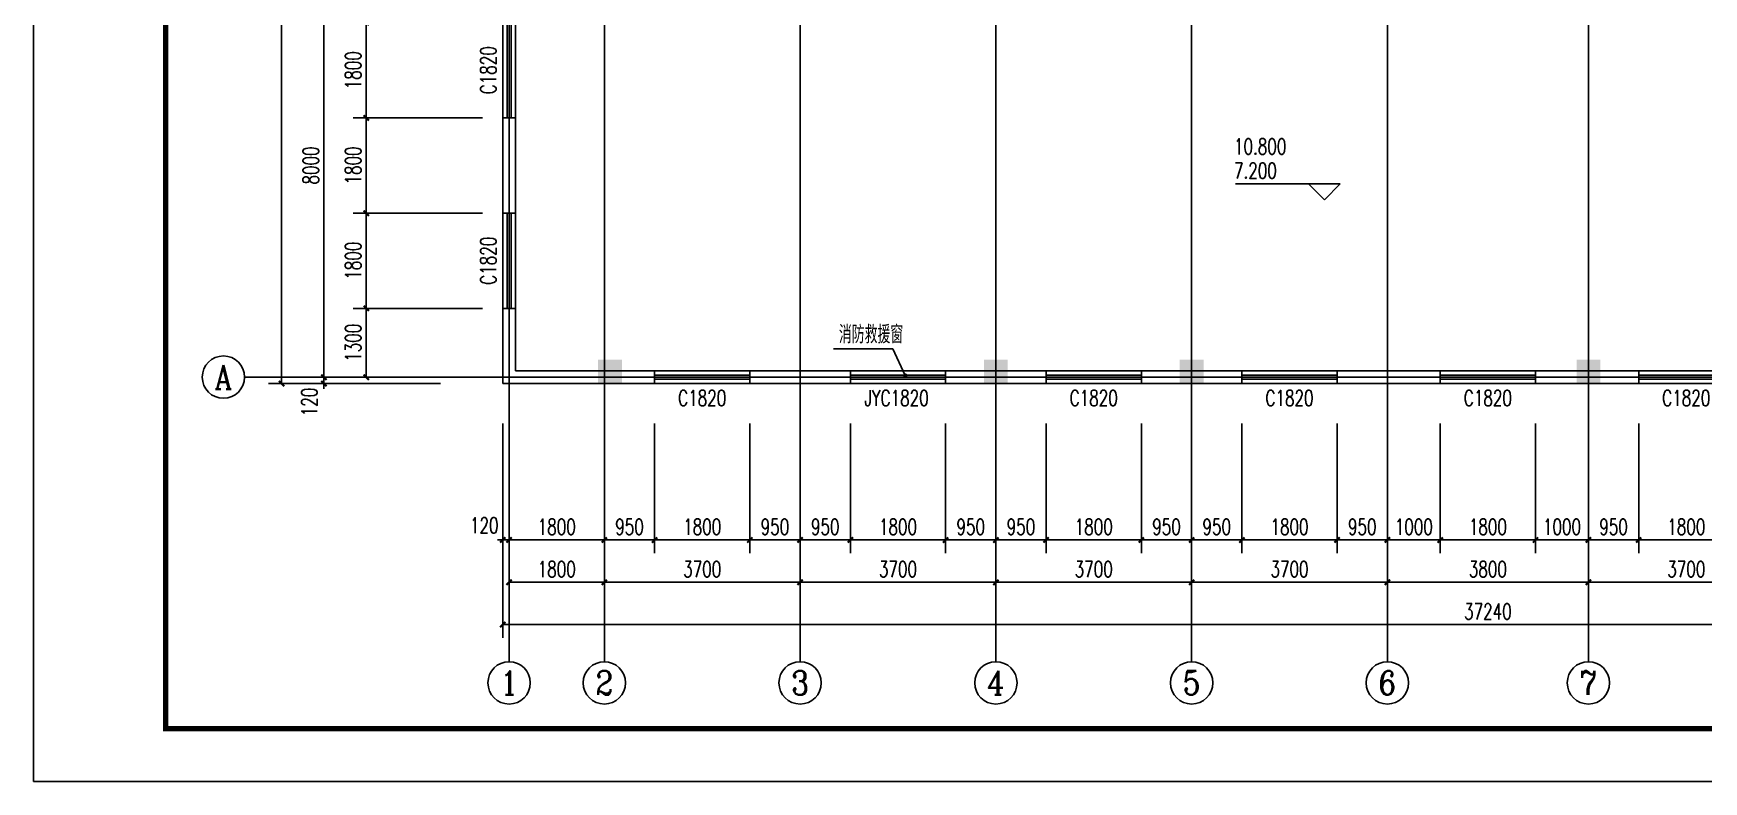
# Model space of a CAD drawing. Extents: x -522490 to 417652, y 450811 to 1108047.
# Drawn here: x 343352 to 374921, y 777246 to 791386 of the extents above; entities that cross this region are included whole.
import ezdxf
from ezdxf.enums import TextEntityAlignment as Align

# ---------------------------------------------------------------- set-up
doc = ezdxf.new("R2010")
doc.units = 0
doc.header["$LTSCALE"] = 1000
doc.header["$MEASUREMENT"] = 0
for name, color, linetype in [('AXIS', 3, 'Continuous'), ('AXIS_TEXT', 7, 'Continuous'), ('COLU_HATCH', 2, 'Continuous'), ('DIM_ELEV', 3, 'Continuous'), ('DIM_LEAD', 3, 'Continuous'), ('DOTE', 1, 'Continuous'), ('PUB_TEXT', 7, 'Continuous'), ('PUB_TITLE', 4, 'Continuous'), ('WALL', 9, 'Continuous'), ('WINDOW', 4, 'Continuous'), ('WINDOW_TEXT', 7, 'Continuous')]:
    doc.layers.add(name, color=color, linetype=linetype)
doc.styles.add('_TCH_AXIS', font='COMPLEX', dxfattribs={"bigfont": 'GBCBIG'})
doc.styles.add('_TCH_DIM', font='SIMPLEX', dxfattribs={"bigfont": 'GBCBIG'})
doc.styles.add('_TCH_DIM_T3', font='SIMPLEX', dxfattribs={"width": 0.705882, "bigfont": 'GBCBIG'})
doc.styles.add('_TCH_WINDOW', font='SIMPLEX', dxfattribs={"bigfont": 'GBCBIG'})
doc.styles.add('COMPLEX', font='COMPLEX')
doc.dimstyles.new('_TCH_ARCH&&100', dxfattribs={"dimtxt": 297.5, "dimasz": 100, "dimexe": 250, "dimexo": 300, "dimgap": 100, "dimtad": 1, "dimdec": 0, "dimzin": 0, "dimdsep": 46, "dimtxsty": '_TCH_DIM_T3', "dimblk": 'ARCHTICK', "dimcen": 0.09, "dimclrt": 7, "dimazin": 2, "dimtfac": 1, "dimtdec": 0, "dimtix": 1, "dimtmove": 2, "dimatfit": 3, "dimfxl": 0, "dimtolj": 1, "dimtzin": 0, "dimarcsym": 0})

# ---------------------------------------------------------------- blocks, each defined once
blk = doc.blocks.new('zhu11')
at = {"layer": 'COLU_HATCH'}
for points in [[(232151, 788918), (232151, 789368), (231701, 789368), (231701, 788918)], [(239446, 788918), (239446, 789368), (238996, 789368), (238996, 788918)], [(243146, 788918), (243146, 789368), (242696, 789368), (242696, 788918)], [(250646, 788918), (250646, 789368), (250196, 789368), (250196, 788918)]]:
    blk.add_hatch(color=256, dxfattribs=at).paths.add_polyline_path(points)
blk = doc.blocks.new('_ArchTick')
at = {"color": 0, "linetype": 'ByBlock', "const_width": 0.4}
blk.add_lwpolyline([(-0.5, -0.5), (0.5, 0.5)], dxfattribs=at)
blk = doc.blocks.new('*D405')
at = {"layer": 'AXIS', "color": 0, "lineweight": -2}
for p, q in [((351844, 786189), (349394, 786189)), ((349644, 784889), (349644, 786189)), ((351844, 784889), (349394, 784889))]:
    blk.add_line(p, q, dxfattribs=at)
at = {"layer": 'Defpoints', "color": 0}
for p in [(349644, 786189), (352144, 786189), (352144, 784889)]:
    blk.add_point(p, dxfattribs=at)
at = {"layer": 'AXIS', "color": 0, "lineweight": -2, "xscale": 100, "yscale": 100, "zscale": 100}
for p, rotation in [((349644, 786189), 90), ((349644, 784889), 270)]:
    blk.add_blockref('_ArchTick', p, dxfattribs=dict(at, rotation=rotation))
at = {"layer": 'AXIS', "color": 7, "insert": (349396, 785539), "char_height": 297.5, "attachment_point": 5, "rotation": 90, "style": '_TCH_DIM_T3'}
blk.add_mtext('\\A1;1300', dxfattribs=at)
blk = doc.blocks.new('*D406')
at = {"layer": 'AXIS', "color": 0, "lineweight": -2}
for p, q in [((351844, 787989), (349394, 787989)), ((349644, 786189), (349644, 787989)), ((351844, 786189), (349394, 786189))]:
    blk.add_line(p, q, dxfattribs=at)
at = {"layer": 'Defpoints', "color": 0}
for p in [(349644, 787989), (352144, 787989), (352144, 786189)]:
    blk.add_point(p, dxfattribs=at)
at = {"layer": 'AXIS', "color": 0, "lineweight": -2, "xscale": 100, "yscale": 100, "zscale": 100}
for p, rotation in [((349644, 787989), 90), ((349644, 786189), 270)]:
    blk.add_blockref('_ArchTick', p, dxfattribs=dict(at, rotation=rotation))
at = {"layer": 'AXIS', "color": 7, "insert": (349396, 787089), "char_height": 297.5, "attachment_point": 5, "rotation": 90, "style": '_TCH_DIM_T3'}
blk.add_mtext('\\A1;1800', dxfattribs=at)
blk = doc.blocks.new('*D407')
at = {"layer": 'AXIS', "color": 0, "lineweight": -2}
for p, q in [((351844, 789789), (349394, 789789)), ((349644, 787989), (349644, 789789)), ((351844, 787989), (349394, 787989))]:
    blk.add_line(p, q, dxfattribs=at)
at = {"layer": 'Defpoints', "color": 0}
for p in [(349644, 789789), (352144, 789789), (352144, 787989)]:
    blk.add_point(p, dxfattribs=at)
at = {"layer": 'AXIS', "color": 0, "lineweight": -2, "xscale": 100, "yscale": 100, "zscale": 100}
for p, rotation in [((349644, 789789), 90), ((349644, 787989), 270)]:
    blk.add_blockref('_ArchTick', p, dxfattribs=dict(at, rotation=rotation))
at = {"layer": 'AXIS', "color": 7, "insert": (349396, 788889), "char_height": 297.5, "attachment_point": 5, "rotation": 90, "style": '_TCH_DIM_T3'}
blk.add_mtext('\\A1;1800', dxfattribs=at)
blk = doc.blocks.new('*D408')
at = {"layer": 'AXIS', "color": 0, "lineweight": -2}
for p, q in [((351844, 791589), (349394, 791589)), ((349644, 789789), (349644, 791589)), ((351844, 789789), (349394, 789789))]:
    blk.add_line(p, q, dxfattribs=at)
at = {"layer": 'Defpoints', "color": 0}
for p in [(349644, 791589), (352144, 791589), (352144, 789789)]:
    blk.add_point(p, dxfattribs=at)
at = {"layer": 'AXIS', "color": 0, "lineweight": -2, "xscale": 100, "yscale": 100, "zscale": 100}
for p, rotation in [((349644, 791589), 90), ((349644, 789789), 270)]:
    blk.add_blockref('_ArchTick', p, dxfattribs=dict(at, rotation=rotation))
at = {"layer": 'AXIS', "color": 7, "insert": (349396, 790689), "char_height": 297.5, "attachment_point": 5, "rotation": 90, "style": '_TCH_DIM_T3'}
blk.add_mtext('\\A1;1800', dxfattribs=at)
blk = doc.blocks.new('*D423')
at = {"layer": 'AXIS', "color": 0, "lineweight": -2}
for p, q in [((351044, 784889), (348594, 784889)), ((348844, 784889), (348844, 784989)), ((348844, 784769), (348844, 784889)), ((351044, 784769), (348594, 784769)), ((348844, 784769), (348844, 784669))]:
    blk.add_line(p, q, dxfattribs=at)
at = {"layer": 'Defpoints', "color": 0}
for p in [(348844, 784889), (351344, 784889), (351344, 784769)]:
    blk.add_point(p, dxfattribs=at)
at = {"layer": 'AXIS', "color": 0, "lineweight": -2, "xscale": 100, "yscale": 100, "zscale": 100}
for p, rotation in [((348844, 784889), 270), ((348844, 784769), 90)]:
    blk.add_blockref('_ArchTick', p, dxfattribs=dict(at, rotation=rotation))
at = {"layer": 'AXIS', "color": 7, "insert": (348569, 784419), "char_height": 297.5, "attachment_point": 5, "rotation": 90, "style": '_TCH_DIM_T3'}
blk.add_mtext('\\A1;120', dxfattribs=at)
blk = doc.blocks.new('*D424')
at = {"layer": 'AXIS', "color": 0, "lineweight": -2}
for p, q in [((351044, 792889), (348594, 792889)), ((348844, 784889), (348844, 792889)), ((351044, 784889), (348594, 784889))]:
    blk.add_line(p, q, dxfattribs=at)
at = {"layer": 'Defpoints', "color": 0}
for p in [(348844, 792889), (351344, 792889), (351344, 784889)]:
    blk.add_point(p, dxfattribs=at)
at = {"layer": 'AXIS', "color": 0, "lineweight": -2, "xscale": 100, "yscale": 100, "zscale": 100}
for p, rotation in [((348844, 792889), 90), ((348844, 784889), 270)]:
    blk.add_blockref('_ArchTick', p, dxfattribs=dict(at, rotation=rotation))
at = {"layer": 'AXIS', "color": 7, "insert": (348596, 788889), "char_height": 297.5, "attachment_point": 5, "rotation": 90, "style": '_TCH_DIM_T3'}
blk.add_mtext('\\A1;8000', dxfattribs=at)
blk = doc.blocks.new('*D429')
at = {"layer": 'AXIS', "color": 0, "lineweight": -2}
for p, q in [((351044, 812009), (347794, 812009)), ((348044, 784769), (348044, 812009)), ((351044, 784769), (347794, 784769))]:
    blk.add_line(p, q, dxfattribs=at)
at = {"layer": 'Defpoints', "color": 0}
for p in [(348044, 812009), (351344, 812009), (351344, 784769)]:
    blk.add_point(p, dxfattribs=at)
at = {"layer": 'AXIS', "color": 0, "lineweight": -2, "xscale": 100, "yscale": 100, "zscale": 100}
for p, rotation in [((348044, 812009), 90), ((348044, 784769), 270)]:
    blk.add_blockref('_ArchTick', p, dxfattribs=dict(at, rotation=rotation))
at = {"layer": 'AXIS', "color": 7, "insert": (347796, 798389), "char_height": 297.5, "attachment_point": 5, "rotation": 90, "style": '_TCH_DIM_T3'}
blk.add_mtext('\\A1;27240', dxfattribs=at)
blk = doc.blocks.new('*D473')
at = {"layer": 'AXIS', "color": 0, "lineweight": -2}
for p, q in [((352224, 784012), (352224, 781562)), ((352344, 784012), (352344, 781562)), ((352224, 781812), (352124, 781812)), ((352224, 781812), (352344, 781812)), ((352344, 781812), (352444, 781812))]:
    blk.add_line(p, q, dxfattribs=at)
at = {"layer": 'Defpoints', "color": 0}
for p in [(352224, 784312), (352344, 784312), (352344, 781812)]:
    blk.add_point(p, dxfattribs=at)
at = {"layer": 'AXIS', "color": 0, "lineweight": -2, "xscale": 100, "yscale": 100, "zscale": 100}
blk.add_blockref('_ArchTick', (352224, 781812), dxfattribs=at)
at = {"layer": 'AXIS', "color": 0, "lineweight": -2, "xscale": 100, "yscale": 100, "zscale": 100, "rotation": 180}
blk.add_blockref('_ArchTick', (352344, 781812), dxfattribs=at)
at = {"layer": 'AXIS', "color": 7, "insert": (351874, 782087), "char_height": 297.5, "attachment_point": 5, "style": '_TCH_DIM_T3'}
blk.add_mtext('\\A1;120', dxfattribs=at)
blk = doc.blocks.new('*D474')
at = {"layer": 'AXIS', "color": 0, "lineweight": -2}
for p, q in [((352344, 784012), (352344, 781562)), ((354144, 784012), (354144, 781562)), ((352344, 781812), (354144, 781812))]:
    blk.add_line(p, q, dxfattribs=at)
at = {"layer": 'Defpoints', "color": 0}
for p in [(352344, 784312), (354144, 784312), (354144, 781812)]:
    blk.add_point(p, dxfattribs=at)
at = {"layer": 'AXIS', "color": 0, "lineweight": -2, "xscale": 100, "yscale": 100, "zscale": 100, "rotation": 180}
blk.add_blockref('_ArchTick', (352344, 781812), dxfattribs=at)
at = {"layer": 'AXIS', "color": 0, "lineweight": -2, "xscale": 100, "yscale": 100, "zscale": 100}
blk.add_blockref('_ArchTick', (354144, 781812), dxfattribs=at)
at = {"layer": 'AXIS', "color": 7, "insert": (353244, 782060), "char_height": 297.5, "attachment_point": 5, "style": '_TCH_DIM_T3'}
blk.add_mtext('\\A1;1800', dxfattribs=at)
blk = doc.blocks.new('*D475')
at = {"layer": 'AXIS', "color": 0, "lineweight": -2}
for p, q in [((354144, 784012), (354144, 781562)), ((355094, 784012), (355094, 781562)), ((354144, 781812), (355094, 781812))]:
    blk.add_line(p, q, dxfattribs=at)
at = {"layer": 'Defpoints', "color": 0}
for p in [(354144, 784312), (355094, 784312), (355094, 781812)]:
    blk.add_point(p, dxfattribs=at)
at = {"layer": 'AXIS', "color": 0, "lineweight": -2, "xscale": 100, "yscale": 100, "zscale": 100, "rotation": 180}
blk.add_blockref('_ArchTick', (354144, 781812), dxfattribs=at)
at = {"layer": 'AXIS', "color": 0, "lineweight": -2, "xscale": 100, "yscale": 100, "zscale": 100}
blk.add_blockref('_ArchTick', (355094, 781812), dxfattribs=at)
at = {"layer": 'AXIS', "color": 7, "insert": (354619, 782060), "char_height": 297.5, "attachment_point": 5, "style": '_TCH_DIM_T3'}
blk.add_mtext('\\A1;950', dxfattribs=at)
blk = doc.blocks.new('*D476')
at = {"layer": 'AXIS', "color": 0, "lineweight": -2}
for p, q in [((355094, 784012), (355094, 781562)), ((356894, 784012), (356894, 781562)), ((355094, 781812), (356894, 781812))]:
    blk.add_line(p, q, dxfattribs=at)
at = {"layer": 'Defpoints', "color": 0}
for p in [(355094, 784312), (356894, 784312), (356894, 781812)]:
    blk.add_point(p, dxfattribs=at)
at = {"layer": 'AXIS', "color": 0, "lineweight": -2, "xscale": 100, "yscale": 100, "zscale": 100, "rotation": 180}
blk.add_blockref('_ArchTick', (355094, 781812), dxfattribs=at)
at = {"layer": 'AXIS', "color": 0, "lineweight": -2, "xscale": 100, "yscale": 100, "zscale": 100}
blk.add_blockref('_ArchTick', (356894, 781812), dxfattribs=at)
at = {"layer": 'AXIS', "color": 7, "insert": (355994, 782060), "char_height": 297.5, "attachment_point": 5, "style": '_TCH_DIM_T3'}
blk.add_mtext('\\A1;1800', dxfattribs=at)
blk = doc.blocks.new('*D477')
at = {"layer": 'AXIS', "color": 0, "lineweight": -2}
for p, q in [((356894, 784012), (356894, 781562)), ((357844, 784012), (357844, 781562)), ((356894, 781812), (357844, 781812))]:
    blk.add_line(p, q, dxfattribs=at)
at = {"layer": 'Defpoints', "color": 0}
for p in [(356894, 784312), (357844, 784312), (357844, 781812)]:
    blk.add_point(p, dxfattribs=at)
at = {"layer": 'AXIS', "color": 0, "lineweight": -2, "xscale": 100, "yscale": 100, "zscale": 100, "rotation": 180}
blk.add_blockref('_ArchTick', (356894, 781812), dxfattribs=at)
at = {"layer": 'AXIS', "color": 0, "lineweight": -2, "xscale": 100, "yscale": 100, "zscale": 100}
blk.add_blockref('_ArchTick', (357844, 781812), dxfattribs=at)
at = {"layer": 'AXIS', "color": 7, "insert": (357369, 782060), "char_height": 297.5, "attachment_point": 5, "style": '_TCH_DIM_T3'}
blk.add_mtext('\\A1;950', dxfattribs=at)
blk = doc.blocks.new('*D478')
at = {"layer": 'AXIS', "color": 0, "lineweight": -2}
for p, q in [((357844, 784012), (357844, 781562)), ((358794, 784012), (358794, 781562)), ((357844, 781812), (358794, 781812))]:
    blk.add_line(p, q, dxfattribs=at)
at = {"layer": 'Defpoints', "color": 0}
for p in [(357844, 784312), (358794, 784312), (358794, 781812)]:
    blk.add_point(p, dxfattribs=at)
at = {"layer": 'AXIS', "color": 0, "lineweight": -2, "xscale": 100, "yscale": 100, "zscale": 100, "rotation": 180}
blk.add_blockref('_ArchTick', (357844, 781812), dxfattribs=at)
at = {"layer": 'AXIS', "color": 0, "lineweight": -2, "xscale": 100, "yscale": 100, "zscale": 100}
blk.add_blockref('_ArchTick', (358794, 781812), dxfattribs=at)
at = {"layer": 'AXIS', "color": 7, "insert": (358319, 782060), "char_height": 297.5, "attachment_point": 5, "style": '_TCH_DIM_T3'}
blk.add_mtext('\\A1;950', dxfattribs=at)
blk = doc.blocks.new('*D479')
at = {"layer": 'AXIS', "color": 0, "lineweight": -2}
for p, q in [((358794, 784012), (358794, 781562)), ((360594, 784012), (360594, 781562)), ((358794, 781812), (360594, 781812))]:
    blk.add_line(p, q, dxfattribs=at)
at = {"layer": 'Defpoints', "color": 0}
for p in [(358794, 784312), (360594, 784312), (360594, 781812)]:
    blk.add_point(p, dxfattribs=at)
at = {"layer": 'AXIS', "color": 0, "lineweight": -2, "xscale": 100, "yscale": 100, "zscale": 100, "rotation": 180}
blk.add_blockref('_ArchTick', (358794, 781812), dxfattribs=at)
at = {"layer": 'AXIS', "color": 0, "lineweight": -2, "xscale": 100, "yscale": 100, "zscale": 100}
blk.add_blockref('_ArchTick', (360594, 781812), dxfattribs=at)
at = {"layer": 'AXIS', "color": 7, "insert": (359694, 782060), "char_height": 297.5, "attachment_point": 5, "style": '_TCH_DIM_T3'}
blk.add_mtext('\\A1;1800', dxfattribs=at)
blk = doc.blocks.new('*D480')
at = {"layer": 'AXIS', "color": 0, "lineweight": -2}
for p, q in [((360594, 784012), (360594, 781562)), ((361544, 784012), (361544, 781562)), ((360594, 781812), (361544, 781812))]:
    blk.add_line(p, q, dxfattribs=at)
at = {"layer": 'Defpoints', "color": 0}
for p in [(360594, 784312), (361544, 784312), (361544, 781812)]:
    blk.add_point(p, dxfattribs=at)
at = {"layer": 'AXIS', "color": 0, "lineweight": -2, "xscale": 100, "yscale": 100, "zscale": 100, "rotation": 180}
blk.add_blockref('_ArchTick', (360594, 781812), dxfattribs=at)
at = {"layer": 'AXIS', "color": 0, "lineweight": -2, "xscale": 100, "yscale": 100, "zscale": 100}
blk.add_blockref('_ArchTick', (361544, 781812), dxfattribs=at)
at = {"layer": 'AXIS', "color": 7, "insert": (361069, 782060), "char_height": 297.5, "attachment_point": 5, "style": '_TCH_DIM_T3'}
blk.add_mtext('\\A1;950', dxfattribs=at)
blk = doc.blocks.new('*D481')
at = {"layer": 'AXIS', "color": 0, "lineweight": -2}
for p, q in [((361544, 784012), (361544, 781562)), ((362494, 784012), (362494, 781562)), ((361544, 781812), (362494, 781812))]:
    blk.add_line(p, q, dxfattribs=at)
at = {"layer": 'Defpoints', "color": 0}
for p in [(361544, 784312), (362494, 784312), (362494, 781812)]:
    blk.add_point(p, dxfattribs=at)
at = {"layer": 'AXIS', "color": 0, "lineweight": -2, "xscale": 100, "yscale": 100, "zscale": 100, "rotation": 180}
blk.add_blockref('_ArchTick', (361544, 781812), dxfattribs=at)
at = {"layer": 'AXIS', "color": 0, "lineweight": -2, "xscale": 100, "yscale": 100, "zscale": 100}
blk.add_blockref('_ArchTick', (362494, 781812), dxfattribs=at)
at = {"layer": 'AXIS', "color": 7, "insert": (362019, 782060), "char_height": 297.5, "attachment_point": 5, "style": '_TCH_DIM_T3'}
blk.add_mtext('\\A1;950', dxfattribs=at)
blk = doc.blocks.new('*D482')
at = {"layer": 'AXIS', "color": 0, "lineweight": -2}
for p, q in [((362494, 784012), (362494, 781562)), ((364294, 784012), (364294, 781562)), ((362494, 781812), (364294, 781812))]:
    blk.add_line(p, q, dxfattribs=at)
at = {"layer": 'Defpoints', "color": 0}
for p in [(362494, 784312), (364294, 784312), (364294, 781812)]:
    blk.add_point(p, dxfattribs=at)
at = {"layer": 'AXIS', "color": 0, "lineweight": -2, "xscale": 100, "yscale": 100, "zscale": 100, "rotation": 180}
blk.add_blockref('_ArchTick', (362494, 781812), dxfattribs=at)
at = {"layer": 'AXIS', "color": 0, "lineweight": -2, "xscale": 100, "yscale": 100, "zscale": 100}
blk.add_blockref('_ArchTick', (364294, 781812), dxfattribs=at)
at = {"layer": 'AXIS', "color": 7, "insert": (363394, 782060), "char_height": 297.5, "attachment_point": 5, "style": '_TCH_DIM_T3'}
blk.add_mtext('\\A1;1800', dxfattribs=at)
blk = doc.blocks.new('*D483')
at = {"layer": 'AXIS', "color": 0, "lineweight": -2}
for p, q in [((364294, 784012), (364294, 781562)), ((365244, 784012), (365244, 781562)), ((364294, 781812), (365244, 781812))]:
    blk.add_line(p, q, dxfattribs=at)
at = {"layer": 'Defpoints', "color": 0}
for p in [(364294, 784312), (365244, 784312), (365244, 781812)]:
    blk.add_point(p, dxfattribs=at)
at = {"layer": 'AXIS', "color": 0, "lineweight": -2, "xscale": 100, "yscale": 100, "zscale": 100, "rotation": 180}
blk.add_blockref('_ArchTick', (364294, 781812), dxfattribs=at)
at = {"layer": 'AXIS', "color": 0, "lineweight": -2, "xscale": 100, "yscale": 100, "zscale": 100}
blk.add_blockref('_ArchTick', (365244, 781812), dxfattribs=at)
at = {"layer": 'AXIS', "color": 7, "insert": (364769, 782060), "char_height": 297.5, "attachment_point": 5, "style": '_TCH_DIM_T3'}
blk.add_mtext('\\A1;950', dxfattribs=at)
blk = doc.blocks.new('*D484')
at = {"layer": 'AXIS', "color": 0, "lineweight": -2}
for p, q in [((365244, 784012), (365244, 781562)), ((366194, 784012), (366194, 781562)), ((365244, 781812), (366194, 781812))]:
    blk.add_line(p, q, dxfattribs=at)
at = {"layer": 'Defpoints', "color": 0}
for p in [(365244, 784312), (366194, 784312), (366194, 781812)]:
    blk.add_point(p, dxfattribs=at)
at = {"layer": 'AXIS', "color": 0, "lineweight": -2, "xscale": 100, "yscale": 100, "zscale": 100, "rotation": 180}
blk.add_blockref('_ArchTick', (365244, 781812), dxfattribs=at)
at = {"layer": 'AXIS', "color": 0, "lineweight": -2, "xscale": 100, "yscale": 100, "zscale": 100}
blk.add_blockref('_ArchTick', (366194, 781812), dxfattribs=at)
at = {"layer": 'AXIS', "color": 7, "insert": (365719, 782060), "char_height": 297.5, "attachment_point": 5, "style": '_TCH_DIM_T3'}
blk.add_mtext('\\A1;950', dxfattribs=at)
blk = doc.blocks.new('*D485')
at = {"layer": 'AXIS', "color": 0, "lineweight": -2}
for p, q in [((366194, 784012), (366194, 781562)), ((367994, 784012), (367994, 781562)), ((366194, 781812), (367994, 781812))]:
    blk.add_line(p, q, dxfattribs=at)
at = {"layer": 'Defpoints', "color": 0}
for p in [(366194, 784312), (367994, 784312), (367994, 781812)]:
    blk.add_point(p, dxfattribs=at)
at = {"layer": 'AXIS', "color": 0, "lineweight": -2, "xscale": 100, "yscale": 100, "zscale": 100, "rotation": 180}
blk.add_blockref('_ArchTick', (366194, 781812), dxfattribs=at)
at = {"layer": 'AXIS', "color": 0, "lineweight": -2, "xscale": 100, "yscale": 100, "zscale": 100}
blk.add_blockref('_ArchTick', (367994, 781812), dxfattribs=at)
at = {"layer": 'AXIS', "color": 7, "insert": (367094, 782060), "char_height": 297.5, "attachment_point": 5, "style": '_TCH_DIM_T3'}
blk.add_mtext('\\A1;1800', dxfattribs=at)
blk = doc.blocks.new('*D486')
at = {"layer": 'AXIS', "color": 0, "lineweight": -2}
for p, q in [((367994, 784012), (367994, 781562)), ((368944, 784012), (368944, 781562)), ((367994, 781812), (368944, 781812))]:
    blk.add_line(p, q, dxfattribs=at)
at = {"layer": 'Defpoints', "color": 0}
for p in [(367994, 784312), (368944, 784312), (368944, 781812)]:
    blk.add_point(p, dxfattribs=at)
at = {"layer": 'AXIS', "color": 0, "lineweight": -2, "xscale": 100, "yscale": 100, "zscale": 100, "rotation": 180}
blk.add_blockref('_ArchTick', (367994, 781812), dxfattribs=at)
at = {"layer": 'AXIS', "color": 0, "lineweight": -2, "xscale": 100, "yscale": 100, "zscale": 100}
blk.add_blockref('_ArchTick', (368944, 781812), dxfattribs=at)
at = {"layer": 'AXIS', "color": 7, "insert": (368469, 782060), "char_height": 297.5, "attachment_point": 5, "style": '_TCH_DIM_T3'}
blk.add_mtext('\\A1;950', dxfattribs=at)
blk = doc.blocks.new('*D487')
at = {"layer": 'AXIS', "color": 0, "lineweight": -2}
for p, q in [((368944, 784012), (368944, 781562)), ((369944, 784012), (369944, 781562)), ((368944, 781812), (369944, 781812))]:
    blk.add_line(p, q, dxfattribs=at)
at = {"layer": 'Defpoints', "color": 0}
for p in [(368944, 784312), (369944, 784312), (369944, 781812)]:
    blk.add_point(p, dxfattribs=at)
at = {"layer": 'AXIS', "color": 0, "lineweight": -2, "xscale": 100, "yscale": 100, "zscale": 100, "rotation": 180}
blk.add_blockref('_ArchTick', (368944, 781812), dxfattribs=at)
at = {"layer": 'AXIS', "color": 0, "lineweight": -2, "xscale": 100, "yscale": 100, "zscale": 100}
blk.add_blockref('_ArchTick', (369944, 781812), dxfattribs=at)
at = {"layer": 'AXIS', "color": 7, "insert": (369444, 782060), "char_height": 297.5, "attachment_point": 5, "style": '_TCH_DIM_T3'}
blk.add_mtext('\\A1;1000', dxfattribs=at)
blk = doc.blocks.new('*D488')
at = {"layer": 'AXIS', "color": 0, "lineweight": -2}
for p, q in [((369944, 784012), (369944, 781562)), ((371744, 784012), (371744, 781562)), ((369944, 781812), (371744, 781812))]:
    blk.add_line(p, q, dxfattribs=at)
at = {"layer": 'Defpoints', "color": 0}
for p in [(369944, 784312), (371744, 784312), (371744, 781812)]:
    blk.add_point(p, dxfattribs=at)
at = {"layer": 'AXIS', "color": 0, "lineweight": -2, "xscale": 100, "yscale": 100, "zscale": 100, "rotation": 180}
blk.add_blockref('_ArchTick', (369944, 781812), dxfattribs=at)
at = {"layer": 'AXIS', "color": 0, "lineweight": -2, "xscale": 100, "yscale": 100, "zscale": 100}
blk.add_blockref('_ArchTick', (371744, 781812), dxfattribs=at)
at = {"layer": 'AXIS', "color": 7, "insert": (370844, 782060), "char_height": 297.5, "attachment_point": 5, "style": '_TCH_DIM_T3'}
blk.add_mtext('\\A1;1800', dxfattribs=at)
blk = doc.blocks.new('*D489')
at = {"layer": 'AXIS', "color": 0, "lineweight": -2}
for p, q in [((371744, 784012), (371744, 781562)), ((372744, 784012), (372744, 781562)), ((371744, 781812), (372744, 781812))]:
    blk.add_line(p, q, dxfattribs=at)
at = {"layer": 'Defpoints', "color": 0}
for p in [(371744, 784312), (372744, 784312), (372744, 781812)]:
    blk.add_point(p, dxfattribs=at)
at = {"layer": 'AXIS', "color": 0, "lineweight": -2, "xscale": 100, "yscale": 100, "zscale": 100, "rotation": 180}
blk.add_blockref('_ArchTick', (371744, 781812), dxfattribs=at)
at = {"layer": 'AXIS', "color": 0, "lineweight": -2, "xscale": 100, "yscale": 100, "zscale": 100}
blk.add_blockref('_ArchTick', (372744, 781812), dxfattribs=at)
at = {"layer": 'AXIS', "color": 7, "insert": (372244, 782060), "char_height": 297.5, "attachment_point": 5, "style": '_TCH_DIM_T3'}
blk.add_mtext('\\A1;1000', dxfattribs=at)
blk = doc.blocks.new('*D490')
at = {"layer": 'AXIS', "color": 0, "lineweight": -2}
for p, q in [((372744, 784012), (372744, 781562)), ((373694, 784012), (373694, 781562)), ((372744, 781812), (373694, 781812))]:
    blk.add_line(p, q, dxfattribs=at)
at = {"layer": 'Defpoints', "color": 0}
for p in [(372744, 784312), (373694, 784312), (373694, 781812)]:
    blk.add_point(p, dxfattribs=at)
at = {"layer": 'AXIS', "color": 0, "lineweight": -2, "xscale": 100, "yscale": 100, "zscale": 100, "rotation": 180}
blk.add_blockref('_ArchTick', (372744, 781812), dxfattribs=at)
at = {"layer": 'AXIS', "color": 0, "lineweight": -2, "xscale": 100, "yscale": 100, "zscale": 100}
blk.add_blockref('_ArchTick', (373694, 781812), dxfattribs=at)
at = {"layer": 'AXIS', "color": 7, "insert": (373219, 782060), "char_height": 297.5, "attachment_point": 5, "style": '_TCH_DIM_T3'}
blk.add_mtext('\\A1;950', dxfattribs=at)
blk = doc.blocks.new('*D491')
at = {"layer": 'AXIS', "color": 0, "lineweight": -2}
for p, q in [((373694, 784012), (373694, 781562)), ((375494, 784012), (375494, 781562)), ((373694, 781812), (375494, 781812))]:
    blk.add_line(p, q, dxfattribs=at)
at = {"layer": 'Defpoints', "color": 0}
for p in [(373694, 784312), (375494, 784312), (375494, 781812)]:
    blk.add_point(p, dxfattribs=at)
at = {"layer": 'AXIS', "color": 0, "lineweight": -2, "xscale": 100, "yscale": 100, "zscale": 100, "rotation": 180}
blk.add_blockref('_ArchTick', (373694, 781812), dxfattribs=at)
at = {"layer": 'AXIS', "color": 0, "lineweight": -2, "xscale": 100, "yscale": 100, "zscale": 100}
blk.add_blockref('_ArchTick', (375494, 781812), dxfattribs=at)
at = {"layer": 'AXIS', "color": 7, "insert": (374594, 782060), "char_height": 297.5, "attachment_point": 5, "style": '_TCH_DIM_T3'}
blk.add_mtext('\\A1;1800', dxfattribs=at)
blk = doc.blocks.new('*D501')
at = {"layer": 'AXIS', "color": 0, "lineweight": -2}
for p, q in [((352344, 783212), (352344, 780762)), ((354144, 783212), (354144, 780762)), ((352344, 781012), (354144, 781012))]:
    blk.add_line(p, q, dxfattribs=at)
at = {"layer": 'Defpoints', "color": 0}
for p in [(352344, 783512), (354144, 783512), (354144, 781012)]:
    blk.add_point(p, dxfattribs=at)
at = {"layer": 'AXIS', "color": 0, "lineweight": -2, "xscale": 100, "yscale": 100, "zscale": 100, "rotation": 180}
blk.add_blockref('_ArchTick', (352344, 781012), dxfattribs=at)
at = {"layer": 'AXIS', "color": 0, "lineweight": -2, "xscale": 100, "yscale": 100, "zscale": 100}
blk.add_blockref('_ArchTick', (354144, 781012), dxfattribs=at)
at = {"layer": 'AXIS', "color": 7, "insert": (353244, 781260), "char_height": 297.5, "attachment_point": 5, "style": '_TCH_DIM_T3'}
blk.add_mtext('\\A1;1800', dxfattribs=at)
blk = doc.blocks.new('*D502')
at = {"layer": 'AXIS', "color": 0, "lineweight": -2}
for p, q in [((354144, 783212), (354144, 780762)), ((357844, 783212), (357844, 780762)), ((354144, 781012), (357844, 781012))]:
    blk.add_line(p, q, dxfattribs=at)
at = {"layer": 'Defpoints', "color": 0}
for p in [(354144, 783512), (357844, 783512), (357844, 781012)]:
    blk.add_point(p, dxfattribs=at)
at = {"layer": 'AXIS', "color": 0, "lineweight": -2, "xscale": 100, "yscale": 100, "zscale": 100, "rotation": 180}
blk.add_blockref('_ArchTick', (354144, 781012), dxfattribs=at)
at = {"layer": 'AXIS', "color": 0, "lineweight": -2, "xscale": 100, "yscale": 100, "zscale": 100}
blk.add_blockref('_ArchTick', (357844, 781012), dxfattribs=at)
at = {"layer": 'AXIS', "color": 7, "insert": (355994, 781260), "char_height": 297.5, "attachment_point": 5, "style": '_TCH_DIM_T3'}
blk.add_mtext('\\A1;3700', dxfattribs=at)
blk = doc.blocks.new('*D503')
at = {"layer": 'AXIS', "color": 0, "lineweight": -2}
for p, q in [((357844, 783212), (357844, 780762)), ((361544, 783212), (361544, 780762)), ((357844, 781012), (361544, 781012))]:
    blk.add_line(p, q, dxfattribs=at)
at = {"layer": 'Defpoints', "color": 0}
for p in [(357844, 783512), (361544, 783512), (361544, 781012)]:
    blk.add_point(p, dxfattribs=at)
at = {"layer": 'AXIS', "color": 0, "lineweight": -2, "xscale": 100, "yscale": 100, "zscale": 100, "rotation": 180}
blk.add_blockref('_ArchTick', (357844, 781012), dxfattribs=at)
at = {"layer": 'AXIS', "color": 0, "lineweight": -2, "xscale": 100, "yscale": 100, "zscale": 100}
blk.add_blockref('_ArchTick', (361544, 781012), dxfattribs=at)
at = {"layer": 'AXIS', "color": 7, "insert": (359694, 781260), "char_height": 297.5, "attachment_point": 5, "style": '_TCH_DIM_T3'}
blk.add_mtext('\\A1;3700', dxfattribs=at)
blk = doc.blocks.new('*D504')
at = {"layer": 'AXIS', "color": 0, "lineweight": -2}
for p, q in [((361544, 783212), (361544, 780762)), ((365244, 783212), (365244, 780762)), ((361544, 781012), (365244, 781012))]:
    blk.add_line(p, q, dxfattribs=at)
at = {"layer": 'Defpoints', "color": 0}
for p in [(361544, 783512), (365244, 783512), (365244, 781012)]:
    blk.add_point(p, dxfattribs=at)
at = {"layer": 'AXIS', "color": 0, "lineweight": -2, "xscale": 100, "yscale": 100, "zscale": 100, "rotation": 180}
blk.add_blockref('_ArchTick', (361544, 781012), dxfattribs=at)
at = {"layer": 'AXIS', "color": 0, "lineweight": -2, "xscale": 100, "yscale": 100, "zscale": 100}
blk.add_blockref('_ArchTick', (365244, 781012), dxfattribs=at)
at = {"layer": 'AXIS', "color": 7, "insert": (363394, 781260), "char_height": 297.5, "attachment_point": 5, "style": '_TCH_DIM_T3'}
blk.add_mtext('\\A1;3700', dxfattribs=at)
blk = doc.blocks.new('*D505')
at = {"layer": 'AXIS', "color": 0, "lineweight": -2}
for p, q in [((365244, 783212), (365244, 780762)), ((368944, 783212), (368944, 780762)), ((365244, 781012), (368944, 781012))]:
    blk.add_line(p, q, dxfattribs=at)
at = {"layer": 'Defpoints', "color": 0}
for p in [(365244, 783512), (368944, 783512), (368944, 781012)]:
    blk.add_point(p, dxfattribs=at)
at = {"layer": 'AXIS', "color": 0, "lineweight": -2, "xscale": 100, "yscale": 100, "zscale": 100, "rotation": 180}
blk.add_blockref('_ArchTick', (365244, 781012), dxfattribs=at)
at = {"layer": 'AXIS', "color": 0, "lineweight": -2, "xscale": 100, "yscale": 100, "zscale": 100}
blk.add_blockref('_ArchTick', (368944, 781012), dxfattribs=at)
at = {"layer": 'AXIS', "color": 7, "insert": (367094, 781260), "char_height": 297.5, "attachment_point": 5, "style": '_TCH_DIM_T3'}
blk.add_mtext('\\A1;3700', dxfattribs=at)
blk = doc.blocks.new('*D506')
at = {"layer": 'AXIS', "color": 0, "lineweight": -2}
for p, q in [((368944, 783212), (368944, 780762)), ((372744, 783212), (372744, 780762)), ((368944, 781012), (372744, 781012))]:
    blk.add_line(p, q, dxfattribs=at)
at = {"layer": 'Defpoints', "color": 0}
for p in [(368944, 783512), (372744, 783512), (372744, 781012)]:
    blk.add_point(p, dxfattribs=at)
at = {"layer": 'AXIS', "color": 0, "lineweight": -2, "xscale": 100, "yscale": 100, "zscale": 100, "rotation": 180}
blk.add_blockref('_ArchTick', (368944, 781012), dxfattribs=at)
at = {"layer": 'AXIS', "color": 0, "lineweight": -2, "xscale": 100, "yscale": 100, "zscale": 100}
blk.add_blockref('_ArchTick', (372744, 781012), dxfattribs=at)
at = {"layer": 'AXIS', "color": 7, "insert": (370844, 781260), "char_height": 297.5, "attachment_point": 5, "style": '_TCH_DIM_T3'}
blk.add_mtext('\\A1;3800', dxfattribs=at)
blk = doc.blocks.new('*D507')
at = {"layer": 'AXIS', "color": 0, "lineweight": -2}
for p, q in [((372744, 783212), (372744, 780762)), ((376444, 783212), (376444, 780762)), ((372744, 781012), (376444, 781012))]:
    blk.add_line(p, q, dxfattribs=at)
at = {"layer": 'Defpoints', "color": 0}
for p in [(372744, 783512), (376444, 783512), (376444, 781012)]:
    blk.add_point(p, dxfattribs=at)
at = {"layer": 'AXIS', "color": 0, "lineweight": -2, "xscale": 100, "yscale": 100, "zscale": 100, "rotation": 180}
blk.add_blockref('_ArchTick', (372744, 781012), dxfattribs=at)
at = {"layer": 'AXIS', "color": 0, "lineweight": -2, "xscale": 100, "yscale": 100, "zscale": 100}
blk.add_blockref('_ArchTick', (376444, 781012), dxfattribs=at)
at = {"layer": 'AXIS', "color": 7, "insert": (374594, 781260), "char_height": 297.5, "attachment_point": 5, "style": '_TCH_DIM_T3'}
blk.add_mtext('\\A1;3700', dxfattribs=at)
blk = doc.blocks.new('*D513')
at = {"layer": 'AXIS', "color": 0, "lineweight": -2}
for p, q in [((352224, 783212), (352224, 779962)), ((389464, 783212), (389464, 779962)), ((352224, 780212), (389464, 780212))]:
    blk.add_line(p, q, dxfattribs=at)
at = {"layer": 'Defpoints', "color": 0}
for p in [(352224, 783512), (389464, 783512), (389464, 780212)]:
    blk.add_point(p, dxfattribs=at)
at = {"layer": 'AXIS', "color": 0, "lineweight": -2, "xscale": 100, "yscale": 100, "zscale": 100, "rotation": 180}
blk.add_blockref('_ArchTick', (352224, 780212), dxfattribs=at)
at = {"layer": 'AXIS', "color": 0, "lineweight": -2, "xscale": 100, "yscale": 100, "zscale": 100}
blk.add_blockref('_ArchTick', (389464, 780212), dxfattribs=at)
at = {"layer": 'AXIS', "color": 7, "insert": (370844, 780460), "char_height": 297.5, "attachment_point": 5, "style": '_TCH_DIM_T3'}
blk.add_mtext('\\A1;37240', dxfattribs=at)
blk = doc.blocks.new('$TCHSYS$WIN2D')
for p, q in [((-0.5, 0.5), (0.5, 0.5)), ((-0.5, 0.5), (-0.5, -0.5)), ((0.5, 0.5), (0.5, -0.5)), ((0.5, 0.167), (-0.5, 0.167)), ((0.5, -0.167), (-0.5, -0.167)), ((-0.5, -0.5), (0.5, -0.5))]:
    blk.add_line(p, q)
blk = doc.blocks.new('_AXISO')
blk.add_circle((0, 0), 0.5)
at = {"layer": 'AXIS_TEXT', "style": 'COMPLEX', "width": 1.041667}
blk.add_attdef('A', text='', height=0.56, dxfattribs=at).set_placement((-0.25, -0.28), (0.25, -0.28), align=Align.FIT)

msp = doc.modelspace()

# ---------------------------------------------------------------- linework, layer by layer
at = {"layer": 'AXIS'}
for p, q in [((351344.3, 784889.2), (347344.3, 784889.2)), ((352344.3, 783511.7), (352344.3, 779511.7)), ((354144.3, 783511.7), (354144.3, 779511.7)), ((357844.3, 783511.7), (357844.3, 779511.7)), ((361544.3, 783511.7), (361544.3, 779511.7)), ((365244.3, 783511.7), (365244.3, 779511.7)), ((368944.3, 783511.7), (368944.3, 779511.7)), ((372744.3, 783511.7), (372744.3, 779511.7))]:
    msp.add_line(p, q, dxfattribs=at)
at = {"layer": 'DIM_ELEV'}
for p, q in [((368053.5, 788540), (366074.5, 788540)), ((367753.5, 788240), (367453.5, 788540)), ((367753.5, 788240), (368053.5, 788540))]:
    msp.add_line(p, q, dxfattribs=at)
at = {"layer": 'DIM_LEAD'}
for p, q in [((359599.8, 785422.6), (358472.3, 785422.6)), ((359832.5, 784921.6), (359599.8, 785422.6))]:
    msp.add_line(p, q, dxfattribs=at)
at = {"layer": 'DIM_LEAD', "const_width": 40}
msp.add_lwpolyline([(359840.9, 784903.5, 1), (359824.1, 784939.7, 1)], format="xyb", close=True, dxfattribs=at)
at = {"layer": 'DOTE'}
for p, q in [((352344.3, 783511.7), (352344.3, 812889.2)), ((354144.3, 783511.7), (354144.3, 812889.2)), ((357844.3, 783511.7), (357844.3, 812889.2)), ((361544.3, 783511.7), (361544.3, 812889.2)), ((365244.3, 783511.7), (365244.3, 812889.2)), ((368944.3, 783511.7), (368944.3, 812889.2)), ((372744.3, 783511.7), (372744.3, 812889.2)), ((351344.3, 784889.2), (390100.6, 784889.2))]:
    msp.add_line(p, q, dxfattribs=at)
at = {"layer": 'PUB_TITLE'}
msp.add_lwpolyline([(343352.5, 777246.1), (402752.5, 777246.1), (402752.5, 819246.1), (343352.5, 819246.1)], close=True, dxfattribs=at)
at = {"layer": 'PUB_TITLE', "const_width": 100}
msp.add_lwpolyline([(345852.5, 778246.1), (401752.5, 778246.1), (401752.5, 818246.1), (345852.5, 818246.1)], close=True, dxfattribs=at)
at = {"layer": 'WALL', "color": 5}
for p, q in [((352224.3, 789789.2), (352224.3, 787989.2)), ((352464.3, 789789.2), (352224.3, 789789.2)), ((352464.3, 787989.2), (352464.3, 789789.2)), ((352224.3, 787989.2), (352464.3, 787989.2)), ((352464.3, 786189.2), (352224.3, 786189.2)), ((352224.3, 786189.2), (352224.3, 784769.2)), ((352464.3, 785009.2), (352464.3, 786189.2)), ((355094.3, 785009.2), (352464.3, 785009.2)), ((355094.3, 784769.2), (355094.3, 785009.2)), ((358794.3, 785009.2), (356894.3, 785009.2)), ((356894.3, 785009.2), (356894.3, 784769.2)), ((358794.3, 784769.2), (358794.3, 785009.2)), ((362494.3, 785009.2), (360594.3, 785009.2)), ((360594.3, 785009.2), (360594.3, 784769.2)), ((362494.3, 784769.2), (362494.3, 785009.2)), ((366194.3, 785009.2), (364294.3, 785009.2)), ((364294.3, 785009.2), (364294.3, 784769.2)), ((366194.3, 784769.2), (366194.3, 785009.2)), ((369944.3, 785009.2), (367994.3, 785009.2)), ((367994.3, 785009.2), (367994.3, 784769.2)), ((369944.3, 784769.2), (369944.3, 785009.2)), ((373694.3, 785009.2), (371744.3, 785009.2)), ((371744.3, 785009.2), (371744.3, 784769.2)), ((373694.3, 784769.2), (373694.3, 785009.2)), ((352224.3, 784769.2), (355094.3, 784769.2)), ((356894.3, 784769.2), (358794.3, 784769.2)), ((360594.3, 784769.2), (362494.3, 784769.2)), ((364294.3, 784769.2), (366194.3, 784769.2)), ((367994.3, 784769.2), (369944.3, 784769.2)), ((371744.3, 784769.2), (373694.3, 784769.2))]:
    msp.add_line(p, q, dxfattribs=at)

# ---------------------------------------------------------------- block references
msp.add_blockref('zhu11', (122323.8, -4148.8))
at = {"layer": 'AXIS'}
ref = msp.add_blockref('_AXISO', (346944.3, 784889.2), dxfattribs=dict(at, xscale=800, yscale=800, zscale=800))
ref.add_attrib('A', 'A', dxfattribs={"layer": 'AXIS_TEXT', "height": 452, "style": '_TCH_AXIS', "width": 0.853333}).set_placement((346779, 784663.2), (347109.7, 784663.2), align=Align.FIT)
ref = msp.add_blockref('_AXISO', (352344.3, 779111.7), dxfattribs=dict(at, xscale=800, yscale=800, zscale=800))
ref.add_attrib('A', '1', dxfattribs={"layer": 'AXIS_TEXT', "height": 451.1, "style": '_TCH_AXIS', "width": 1.716475}).set_placement((352178.4, 778886.1), (352510.3, 778886.1), align=Align.FIT)
ref = msp.add_blockref('_AXISO', (354144.3, 779111.7), dxfattribs=dict(at, xscale=800, yscale=800, zscale=800))
ref.add_attrib('A', '2', dxfattribs={"layer": 'AXIS_TEXT', "height": 450.2, "style": '_TCH_AXIS', "width": 1.109827}).set_placement((353977.8, 778886.6), (354310.9, 778886.6), align=Align.FIT)
ref = msp.add_blockref('_AXISO', (357844.3, 779111.7), dxfattribs=dict(at, xscale=800, yscale=800, zscale=800))
ref.add_attrib('A', '3', dxfattribs={"layer": 'AXIS_TEXT', "height": 452, "style": '_TCH_AXIS', "width": 1.097143}).set_placement((357679, 778885.7), (358009.7, 778885.7), align=Align.FIT)
ref = msp.add_blockref('_AXISO', (361544.3, 779111.7), dxfattribs=dict(at, xscale=800, yscale=800, zscale=800))
ref.add_attrib('A', '4', dxfattribs={"layer": 'AXIS_TEXT', "height": 450.2, "style": '_TCH_AXIS', "width": 0.971098}).set_placement((361377.8, 778886.6), (361710.9, 778886.6), align=Align.FIT)
ref = msp.add_blockref('_AXISO', (365244.3, 779111.7), dxfattribs=dict(at, xscale=800, yscale=800, zscale=800))
ref.add_attrib('A', '5', dxfattribs={"layer": 'AXIS_TEXT', "height": 450.2, "style": '_TCH_AXIS', "width": 1.109827}).set_placement((365077.8, 778886.6), (365410.9, 778886.6), align=Align.FIT)
ref = msp.add_blockref('_AXISO', (368944.3, 779111.7), dxfattribs=dict(at, xscale=800, yscale=800, zscale=800))
ref.add_attrib('A', '6', dxfattribs={"layer": 'AXIS_TEXT', "height": 452, "style": '_TCH_AXIS', "width": 1.097143}).set_placement((368779, 778885.7), (369109.7, 778885.7), align=Align.FIT)
ref = msp.add_blockref('_AXISO', (372744.3, 779111.7), dxfattribs=dict(at, xscale=800, yscale=800, zscale=800))
ref.add_attrib('A', '7', dxfattribs={"layer": 'AXIS_TEXT', "height": 450.2, "style": '_TCH_AXIS', "width": 1.109827}).set_placement((372577.8, 778886.6), (372910.9, 778886.6), align=Align.FIT)
at = {"layer": 'WINDOW'}
ref = msp.add_blockref('$TCHSYS$WIN2D', (352344.3, 790689.2), dxfattribs=dict(at, xscale=1800, yscale=240, zscale=1800, rotation=270))
ref.add_attrib('A', 'C1820', (352098.1, 790234.2), dxfattribs={"layer": 'WINDOW_TEXT', "height": 297.5, "rotation": 90, "style": '_TCH_WINDOW', "width": 0.705882})
ref = msp.add_blockref('$TCHSYS$WIN2D', (352344.3, 787089.2), dxfattribs=dict(at, xscale=1800, yscale=240, zscale=1800, rotation=270))
ref.add_attrib('A', 'C1820', (352098.1, 786634.2), dxfattribs={"layer": 'WINDOW_TEXT', "height": 297.5, "rotation": 90, "style": '_TCH_WINDOW', "width": 0.705882})
ref = msp.add_blockref('$TCHSYS$WIN2D', (355994.3, 784889.2), dxfattribs=dict(at, xscale=-1800, yscale=-240, zscale=-1800, rotation=180))
ref.add_attrib('A', 'C1820', (355539.3, 784345.4), dxfattribs={"layer": 'WINDOW_TEXT', "height": 297.5, "style": '_TCH_WINDOW', "width": 0.705882})
ref = msp.add_blockref('$TCHSYS$WIN2D', (359694.3, 784889.2), dxfattribs=dict(at, xscale=-1800, yscale=-240, zscale=-1800, rotation=180))
ref.add_attrib('A', 'JYC1820', (359059.3, 784345.4), dxfattribs={"layer": 'WINDOW_TEXT', "height": 297.5, "style": '_TCH_WINDOW', "width": 0.705882})
ref = msp.add_blockref('$TCHSYS$WIN2D', (363394.3, 784889.2), dxfattribs=dict(at, xscale=-1800, yscale=-240, zscale=-1800, rotation=180))
ref.add_attrib('A', 'C1820', (362939.3, 784345.4), dxfattribs={"layer": 'WINDOW_TEXT', "height": 297.5, "style": '_TCH_WINDOW', "width": 0.705882})
ref = msp.add_blockref('$TCHSYS$WIN2D', (367094.3, 784889.2), dxfattribs=dict(at, xscale=-1800, yscale=-240, zscale=-1800, rotation=180))
ref.add_attrib('A', 'C1820', (366639.3, 784345.4), dxfattribs={"layer": 'WINDOW_TEXT', "height": 297.5, "style": '_TCH_WINDOW', "width": 0.705882})
ref = msp.add_blockref('$TCHSYS$WIN2D', (370844.3, 784889.2), dxfattribs=dict(at, xscale=1800, yscale=-240, zscale=1800, rotation=180))
ref.add_attrib('A', 'C1820', (370389.3, 784345.4), dxfattribs={"layer": 'WINDOW_TEXT', "height": 297.5, "style": '_TCH_WINDOW', "width": 0.705882})
ref = msp.add_blockref('$TCHSYS$WIN2D', (374594.3, 784889.2), dxfattribs=dict(at, xscale=-1800, yscale=-240, zscale=-1800, rotation=180))
ref.add_attrib('A', 'C1820', (374139.3, 784345.4), dxfattribs={"layer": 'WINDOW_TEXT', "height": 297.5, "style": '_TCH_WINDOW', "width": 0.705882})

# ---------------------------------------------------------------- texts
at = {"layer": 'PUB_TEXT', "style": '_TCH_DIM', "width": 0.705882}
for s, p in [('10.800', (366044.5, 789100)), ('7.200', (366044.5, 788645))]:
    msp.add_text(s, height=297.5, dxfattribs=at).set_placement(p)
at = {"layer": 'PUB_TEXT', "style": '_TCH_DIM'}
msp.add_text('消防救援窗', height=337.59, dxfattribs=at).set_placement((358577.3, 785527.6))

# ---------------------------------------------------------------- dimensions: what is measured, and where the dimension line sits
at = {"layer": 'AXIS'}
for p1, p2, distance, picture, middle in [((351344.3, 784769.2), (351344.3, 812009.2), 3300, '*D429', (347795.6, 798389.2)), ((351344.3, 784889.2), (351344.3, 792889.2), 2500, '*D424', (348595.6, 788889.2)), ((352144.3, 789789.2), (352144.3, 791589.2), 2500, '*D408', (349395.6, 790689.2)), ((352144.3, 787989.2), (352144.3, 789789.2), 2500, '*D407', (349395.6, 788889.2)), ((352144.3, 786189.2), (352144.3, 787989.2), 2500, '*D406', (349395.6, 787089.2)), ((352144.3, 784889.2), (352144.3, 786189.2), 2500, '*D405', (349395.6, 785539.2)), ((352344.3, 784311.7), (354144.3, 784311.7), -2500, '*D474', (353244.3, 782060.4)), ((354144.3, 784311.7), (355094.3, 784311.7), -2500, '*D475', (354619.3, 782060.4)), ((355094.3, 784311.7), (356894.3, 784311.7), -2500, '*D476', (355994.3, 782060.4)), ((356894.3, 784311.7), (357844.3, 784311.7), -2500, '*D477', (357369.3, 782060.4)), ((357844.3, 784311.7), (358794.3, 784311.7), -2500, '*D478', (358319.3, 782060.4)), ((358794.3, 784311.7), (360594.3, 784311.7), -2500, '*D479', (359694.3, 782060.4)), ((360594.3, 784311.7), (361544.3, 784311.7), -2500, '*D480', (361069.3, 782060.4)), ((361544.3, 784311.7), (362494.3, 784311.7), -2500, '*D481', (362019.3, 782060.4)), ((362494.3, 784311.7), (364294.3, 784311.7), -2500, '*D482', (363394.3, 782060.4)), ((364294.3, 784311.7), (365244.3, 784311.7), -2500, '*D483', (364769.3, 782060.4)), ((365244.3, 784311.7), (366194.3, 784311.7), -2500, '*D484', (365719.3, 782060.4)), ((366194.3, 784311.7), (367994.3, 784311.7), -2500, '*D485', (367094.3, 782060.4)), ((367994.3, 784311.7), (368944.3, 784311.7), -2500, '*D486', (368469.3, 782060.4)), ((368944.3, 784311.7), (369944.3, 784311.7), -2500, '*D487', (369444.3, 782060.4)), ((369944.3, 784311.7), (371744.3, 784311.7), -2500, '*D488', (370844.3, 782060.4)), ((371744.3, 784311.7), (372744.3, 784311.7), -2500, '*D489', (372244.3, 782060.4)), ((372744.3, 784311.7), (373694.3, 784311.7), -2500, '*D490', (373219.3, 782060.4)), ((373694.3, 784311.7), (375494.3, 784311.7), -2500, '*D491', (374594.3, 782060.4)), ((352224.3, 783511.7), (389464.3, 783511.7), -3300, '*D513', (370844.3, 780460.4)), ((352344.3, 783511.7), (354144.3, 783511.7), -2500, '*D501', (353244.3, 781260.4)), ((354144.3, 783511.7), (357844.3, 783511.7), -2500, '*D502', (355994.3, 781260.4)), ((357844.3, 783511.7), (361544.3, 783511.7), -2500, '*D503', (359694.3, 781260.4)), ((361544.3, 783511.7), (365244.3, 783511.7), -2500, '*D504', (363394.3, 781260.4)), ((365244.3, 783511.7), (368944.3, 783511.7), -2500, '*D505', (367094.3, 781260.4)), ((368944.3, 783511.7), (372744.3, 783511.7), -2500, '*D506', (370844.3, 781260.4)), ((372744.3, 783511.7), (376444.3, 783511.7), -2500, '*D507', (374594.3, 781260.4))]:
    dim = msp.add_aligned_dim(p1=p1, p2=p2, distance=distance, dimstyle='_TCH_ARCH&&100', dxfattribs=at)
    dim.commit()
    dim.dimension.update_dxf_attribs({"geometry": picture, "text_midpoint": middle})
for base, p1, p2, angle, picture, middle in [((348844.3, 784889.2), (351344.3, 784769.2), (351344.3, 784889.2), 90, '*D423', (348569.3, 784419.2)), ((352344.3, 781811.7), (352224.3, 784311.7), (352344.3, 784311.7), 0, '*D473', (351874.3, 782086.7))]:
    dim = msp.add_linear_dim(base=base, p1=p1, p2=p2, angle=angle, dimstyle='_TCH_ARCH&&100', dxfattribs=at)
    dim.commit()
    dim.dimension.update_dxf_attribs({"geometry": picture, "text_midpoint": middle, "dimtype": 129})

doc.saveas('drawing.dxf')
